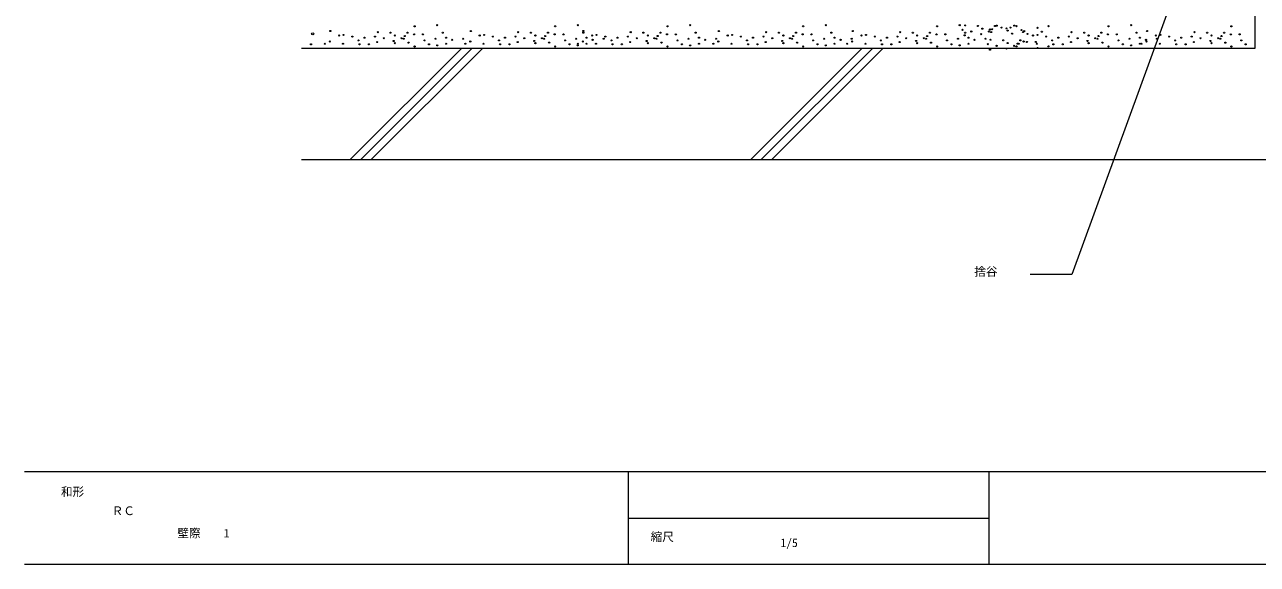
# Model space of a CAD drawing. Units: millimetres, scale not verified. Extents: x -203 to 197, y -138 to 132.
# Drawn here: x -203.2 to 62.8, y -138.4 to -21.9 of the extents above; entities that cross this region are included whole.
import ezdxf
from ezdxf.enums import TextEntityAlignment as Align

# ---------------------------------------------------------------- set-up
doc = ezdxf.new("R2010")
doc.units = ezdxf.units.MM
doc.header["$LTSCALE"] = 0.5
for name, color, linetype, lineweight in [('0-0', 5, 'Continuous', 18), ('1-0', 3, 'Continuous', 18), ('1-1', 7, 'Continuous', 18), ('1-3', 7, 'Continuous', 18), ('1-4', 7, 'Continuous', 18)]:
    doc.layers.add(name, color=color, linetype=linetype, lineweight=lineweight)
doc.styles.add('ＭＳ ゴシック', font='')
doc.styles.get('ＭＳ ゴシック').set_extended_font_data('MS Gothic')

msp = doc.modelspace()

# ---------------------------------------------------------------- linework, layer by layer
at = {"layer": '0-0'}
for p, q in [((196.7568, -118.3649), (-203.2433, -118.3649)), ((-72.973, -118.3649), (-72.973, -138.3649)), ((4.8649, -118.3649), (4.8649, -138.3649)), ((-72.973, -128.3649), (4.8649, -128.3649)), ((196.7568, -138.3649), (-203.2432, -138.3649))]:
    msp.add_line(p, q, dxfattribs=at)
at = {"layer": '1-1'}
msp.add_line((62.2703, 42.9993), (62.2703, -27.0007), dxfattribs=at)
at = {"layer": '1-3'}
for p, q in [((45.0329, -14.7914), (22.8373, -75.7731)), ((22.8373, -75.7731), (13.7838, -75.7731))]:
    msp.add_line(p, q, dxfattribs=at)
at = {"layer": '1-4'}
for p, q in [((-93.3215, -27.0007), (-143.5135, -27.0007)), ((-108.9635, -27.0007), (-132.9635, -51.0007)), ((-106.7008, -27.0007), (-130.7008, -51.0007)), ((-104.4381, -27.0007), (-128.4381, -51.0007)), ((62.2703, -27.0007), (-93.3215, -27.0007)), ((-22.512, -27.0007), (-46.512, -51.0007)), ((-20.2493, -27.0007), (-44.2493, -51.0007)), ((-17.9865, -27.0007), (-41.9865, -51.0007)), ((-143.5135, -51.0007), (85.9459, -51.0007))]:
    msp.add_line(p, q, dxfattribs=at)
for centre, radius in [((-141.0654, -23.859), 0.2379), ((-137.2587, -23.2642), 0.119), ((-127.0281, -23.5021), 0.119), ((-124.292, -23.621), 0.119), ((-120.6042, -23.621), 0.119), ((-119.1767, -23.9779), 0.119), ((-119.0577, -22.2405), 0.119), ((-119.0577, -22.2405), 0.119), ((-117.2733, -23.9779), 0.119), ((-114.1803, -22.0026), 0.119), ((-114.1803, -22.0026), 0.119), ((-112.9907, -23.621), 0.119), ((-106.9237, -23.2642), 0.119), ((-96.6931, -23.5021), 0.119), ((-93.957, -23.621), 0.119), ((-90.2692, -23.621), 0.119), ((-88.8417, -23.9779), 0.119), ((-88.7227, -22.2405), 0.119), ((-88.7227, -22.2405), 0.119), ((-86.9383, -23.9779), 0.119), ((-83.8454, -22.0026), 0.119), ((-83.8454, -22.0026), 0.119), ((-82.6558, -23.2642), 0.119), ((-82.6557, -23.621), 0.119), ((-72.4251, -23.5021), 0.119), ((-69.6891, -23.621), 0.119), ((-66.0013, -23.621), 0.119), ((-64.5737, -23.9779), 0.119), ((-64.4548, -22.2405), 0.119), ((-64.4548, -22.2405), 0.119), ((-62.6704, -23.9779), 0.119), ((-59.5774, -22.0026), 0.119), ((-59.5774, -22.0026), 0.119), ((-58.3878, -23.621), 0.119), ((-53.3914, -23.2642), 0.119), ((-43.1608, -23.5021), 0.119), ((-40.4247, -23.621), 0.119), ((-36.7369, -23.621), 0.119), ((-35.3094, -23.9779), 0.119), ((-35.1904, -22.2405), 0.119), ((-35.1904, -22.2405), 0.119), ((-33.406, -23.9779), 0.119), ((-30.3131, -22.0026), 0.119), ((-30.3131, -22.0026), 0.119), ((-29.1234, -23.621), 0.119), ((-24.484, -23.2642), 0.119), ((-14.2534, -23.5021), 0.119), ((-11.5173, -23.621), 0.119), ((-7.8295, -23.621), 0.119), ((-6.402, -23.9779), 0.119), ((-6.283, -22.2405), 0.119), ((-6.283, -22.2405), 0.119), ((-4.4986, -23.9779), 0.119), ((-1.4056, -22.0026), 0.119), ((-1.4056, -22.0026), 0.119), ((-0.8067, -22.9949), 0.119), ((-0.216, -23.621), 0.119), ((-0.2119, -22.0432), 0.119), ((1.0967, -23.3518), 0.119), ((2.5242, -22.1622), 0.119), ((3.238, -23.9466), 0.119), ((3.4759, -22.757), 0.119), ((4.9034, -23.3518), 0.119), ((5.1399, -22.93), 0.119), ((5.1399, -22.93), 0.119), ((5.3793, -23.4708), 0.119), ((5.6172, -22.876), 0.119), ((6.212, -22.1622), 0.119), ((6.5674, -22.0973), 0.119), ((6.5674, -22.0973), 0.119), ((7.6395, -22.5191), 0.119), ((8.7087, -22.6921), 0.119), ((8.7087, -22.6921), 0.119), ((8.9466, -23.1679), 0.119), ((8.9466, -23.1679), 0.119), ((9.5429, -22.5191), 0.119), ((9.8998, -23.8276), 0.119), ((10.3742, -22.0973), 0.119), ((10.3742, -22.0973), 0.119), ((10.85, -22.2163), 0.119), ((10.85, -22.2163), 0.119), ((11.9207, -23.049), 0.119), ((11.9207, -23.049), 0.119), ((12.279, -23.4708), 0.119), ((12.5128, -23.2642), 0.119), ((13.2292, -23.8817), 0.119), ((13.2292, -23.8817), 0.119), ((15.3705, -22.5731), 0.119), ((15.3705, -22.5731), 0.119), ((16.3222, -23.4059), 0.119), ((16.3222, -23.4059), 0.119), ((17.7497, -22.2163), 0.119), ((17.7497, -22.2163), 0.119), ((22.7434, -23.5021), 0.119), ((25.4795, -23.621), 0.119), ((29.1673, -23.621), 0.119), ((30.5948, -23.9779), 0.119), ((30.7138, -22.2405), 0.119), ((30.7138, -22.2405), 0.119), ((32.4982, -23.9779), 0.119), ((35.5912, -22.0026), 0.119), ((35.5912, -22.0026), 0.119), ((36.7807, -23.621), 0.119), ((39.041, -23.2642), 0.119), ((49.2716, -23.5021), 0.119), ((52.0077, -23.621), 0.119), ((55.6955, -23.621), 0.119), ((57.123, -23.9779), 0.119), ((57.242, -22.2405), 0.119), ((57.242, -22.2405), 0.119), ((59.0264, -23.9779), 0.119), ((-141.4223, -26.1192), 0.119), ((-138.4483, -26.0003), 0.119), ((-137.3776, -25.5244), 0.119), ((-135.3553, -24.2159), 0.119), ((-134.5226, -26.0003), 0.119), ((-134.4036, -24.0969), 0.119), ((-132.5003, -24.4538), 0.119), ((-131.1917, -25.2865), 0.119), ((-130.9538, -26.1192), 0.119), ((-129.8831, -24.6917), 0.119), ((-128.9314, -26.1192), 0.119), ((-127.6229, -24.4538), 0.119), ((-127.147, -25.6434), 0.119), ((-125.7195, -24.8106), 0.119), ((-123.5782, -25.4055), 0.119), ((-123.3403, -24.2159), 0.119), ((-123.3403, -25.8813), 0.119), ((-121.9128, -24.8106), 0.119), ((-121.4369, -24.9296), 0.119), ((-121.199, -24.3348), 0.119), ((-120.3663, -25.7623), 0.119), ((-119.0577, -26.5951), 0.119), ((-116.9164, -25.2865), 0.119), ((-115.9647, -26.1192), 0.119), ((-114.5372, -24.9296), 0.119), ((-114.1803, -26.3571), 0.119), ((-112.2769, -24.6917), 0.119), ((-112.2769, -26.0003), 0.119), ((-110.9684, -25.1675), 0.119), ((-108.5892, -24.9296), 0.119), ((-108.1133, -26.0003), 0.119), ((-107.0427, -25.5244), 0.119), ((-105.0204, -24.2159), 0.119), ((-104.1876, -26.0003), 0.119), ((-104.0687, -24.0969), 0.119), ((-102.1653, -24.4538), 0.119), ((-100.8567, -25.2865), 0.119), ((-100.6188, -26.1192), 0.119), ((-99.5482, -24.6917), 0.119), ((-98.5965, -26.1192), 0.119), ((-97.2879, -24.4538), 0.119), ((-96.8121, -25.6434), 0.119), ((-95.3845, -24.8106), 0.119), ((-93.2432, -25.4055), 0.119), ((-93.0053, -24.2159), 0.119), ((-93.0053, -25.8813), 0.119), ((-91.5778, -24.8106), 0.119), ((-91.1019, -24.9296), 0.119), ((-90.864, -24.3348), 0.119), ((-90.0313, -25.7623), 0.119), ((-88.7227, -26.5951), 0.119), ((-86.5814, -25.2865), 0.119), ((-85.6298, -26.1192), 0.119), ((-84.2022, -24.9296), 0.119), ((-83.8454, -26.0003), 0.119), ((-83.8454, -26.3571), 0.119), ((-82.7747, -25.5244), 0.119), ((-81.942, -24.6917), 0.119), ((-81.942, -26.0003), 0.119), ((-80.7524, -24.2159), 0.119), ((-80.6334, -25.1675), 0.119), ((-79.9196, -26.0003), 0.119), ((-79.8007, -24.0969), 0.119), ((-78.2542, -24.9296), 0.119), ((-77.8973, -24.4538), 0.119), ((-76.5888, -25.2865), 0.119), ((-76.3508, -26.1192), 0.119), ((-75.2802, -24.6917), 0.119), ((-74.3285, -26.1192), 0.119), ((-73.0199, -24.4538), 0.119), ((-72.5441, -25.6434), 0.119), ((-71.1166, -24.8106), 0.119), ((-68.9753, -25.4055), 0.119), ((-68.7373, -24.2159), 0.119), ((-68.7373, -25.8813), 0.119), ((-67.3098, -24.8106), 0.119), ((-66.834, -24.9296), 0.119), ((-66.5961, -24.3348), 0.119), ((-65.7633, -25.7623), 0.119), ((-64.4548, -26.5951), 0.119), ((-62.3135, -25.2865), 0.119), ((-61.3618, -26.1192), 0.119), ((-59.9343, -24.9296), 0.119), ((-59.5774, -26.3571), 0.119), ((-57.674, -24.6917), 0.119), ((-57.674, -26.0003), 0.119), ((-56.3655, -25.1675), 0.119), ((-54.581, -26.0003), 0.119), ((-53.9862, -24.9296), 0.119), ((-53.5104, -25.5244), 0.119), ((-51.4881, -24.2159), 0.119), ((-50.6553, -26.0003), 0.119), ((-50.5364, -24.0969), 0.119), ((-48.633, -24.4538), 0.119), ((-47.3244, -25.2865), 0.119), ((-47.0865, -26.1192), 0.119), ((-46.0159, -24.6917), 0.119), ((-45.0642, -26.1192), 0.119), ((-43.7556, -24.4538), 0.119), ((-43.2798, -25.6434), 0.119), ((-41.8522, -24.8106), 0.119), ((-39.7109, -25.4055), 0.119), ((-39.473, -24.2159), 0.119), ((-39.473, -25.8813), 0.119), ((-38.0455, -24.8106), 0.119), ((-37.5697, -24.9296), 0.119), ((-37.3317, -24.3348), 0.119), ((-36.499, -25.7623), 0.119), ((-35.1904, -26.5951), 0.119), ((-33.0492, -25.2865), 0.119), ((-32.0975, -26.1192), 0.119), ((-30.6699, -24.9296), 0.119), ((-30.3131, -26.3571), 0.119), ((-28.4097, -24.6917), 0.119), ((-28.4097, -26.0003), 0.119), ((-27.1011, -25.1675), 0.119), ((-25.6736, -26.0003), 0.119), ((-24.7219, -24.9296), 0.119), ((-24.6029, -25.5244), 0.119), ((-22.5806, -24.2159), 0.119), ((-21.7479, -26.0003), 0.119), ((-21.6289, -24.0969), 0.119), ((-19.7256, -24.4538), 0.119), ((-18.417, -25.2865), 0.119), ((-18.1791, -26.1192), 0.119), ((-17.1084, -24.6917), 0.119), ((-16.1567, -26.1192), 0.119), ((-14.8482, -24.4538), 0.119), ((-14.3723, -25.6434), 0.119), ((-12.9448, -24.8106), 0.119), ((-10.8035, -25.4055), 0.119), ((-10.5656, -24.2159), 0.119), ((-10.5656, -25.8813), 0.119), ((-9.1381, -24.8106), 0.119), ((-8.6622, -24.9296), 0.119), ((-8.4243, -24.3348), 0.119), ((-7.5916, -25.7623), 0.119), ((-6.283, -26.5951), 0.119), ((-4.1417, -25.2865), 0.119), ((-3.19, -26.1192), 0.119), ((-1.7625, -24.9296), 0.119), ((-1.4056, -26.3571), 0.119), ((-0.3308, -24.1845), 0.119), ((0.4977, -24.6917), 0.119), ((0.4977, -26.0003), 0.119), ((1.8063, -25.1675), 0.119), ((4.1855, -24.9296), 0.119), ((4.664, -26.095), 0.119), ((5.2588, -25.1433), 0.119), ((6.5674, -26.4519), 0.119), ((7.9949, -25.2623), 0.119), ((8.9466, -25.8571), 0.119), ((10.3742, -26.4519), 0.119), ((10.85, -26.5708), 0.119), ((11.0879, -25.976), 0.119), ((11.3232, -26.0003), 0.119), ((11.6827, -25.2623), 0.119), ((12.3938, -25.5244), 0.119), ((13.1103, -25.6191), 0.119), ((14.4161, -24.2159), 0.119), ((15.0136, -25.6191), 0.119), ((15.2489, -26.0003), 0.119), ((15.3678, -24.0969), 0.119), ((17.2712, -24.4538), 0.119), ((17.7497, -26.5708), 0.119), ((18.5798, -25.2865), 0.119), ((18.8177, -26.1192), 0.119), ((19.8883, -24.6917), 0.119), ((20.84, -26.1192), 0.119), ((22.1486, -24.4538), 0.119), ((22.6244, -25.6434), 0.119), ((24.052, -24.8106), 0.119), ((26.1932, -25.4055), 0.119), ((26.4312, -24.2159), 0.119), ((26.4312, -25.8813), 0.119), ((27.8587, -24.8106), 0.119), ((28.3345, -24.9296), 0.119), ((28.5725, -24.3348), 0.119), ((29.4052, -25.7623), 0.119), ((30.7138, -26.5951), 0.119), ((32.8551, -25.2865), 0.119), ((33.8067, -26.1192), 0.119), ((35.2343, -24.9296), 0.119), ((35.5912, -26.3571), 0.119), ((37.4945, -24.6917), 0.119), ((37.4945, -26.0003), 0.119), ((37.8514, -26.0003), 0.119), ((38.8031, -25.1675), 0.119), ((38.922, -25.5244), 0.119), ((40.9444, -24.2159), 0.119), ((41.1823, -24.9296), 0.119), ((41.7771, -26.0003), 0.119), ((41.8961, -24.0969), 0.119), ((43.7994, -24.4538), 0.119), ((45.108, -25.2865), 0.119), ((45.3459, -26.1192), 0.119), ((46.4165, -24.6917), 0.119), ((47.3682, -26.1192), 0.119), ((48.6768, -24.4538), 0.119), ((49.1527, -25.6434), 0.119), ((50.5802, -24.8106), 0.119), ((52.7215, -25.4055), 0.119), ((52.9594, -24.2159), 0.119), ((52.9594, -25.8813), 0.119), ((54.3869, -24.8106), 0.119), ((54.8628, -24.9296), 0.119), ((55.1007, -24.3348), 0.119), ((55.9334, -25.7623), 0.119), ((57.242, -26.5951), 0.119), ((59.3833, -25.2865), 0.119), ((60.335, -26.1192), 0.119), ((5.1399, -27.2846), 0.119), ((8.7087, -27.0467), 0.119), ((15.3705, -26.9277), 0.119)]:
    msp.add_circle(centre, radius, dxfattribs=at)

# ---------------------------------------------------------------- texts
at = {"layer": '0-0', "color": 7, "style": 'ＭＳ ゴシック'}
for s, p in [('和形', (-195.4054, -124.1757)), ('縮尺', (-68.1081, -133.9054))]:
    msp.add_text(s, height=1.833, dxfattribs=at).set_placement(p, align=Align.BOTTOM_LEFT)
at = {"layer": '1-0', "color": 7, "style": 'ＭＳ ゴシック'}
msp.add_text('1/5', height=1.833, dxfattribs=at).set_placement((-40.0932, -135.1819), align=Align.BOTTOM_LEFT)
at = {"layer": '1-3', "style": 'ＭＳ ゴシック'}
for s, p in [('捨谷', (1.7531, -76.6556)), ('壁際\u3000\u30001', (-170.2781, -133.1048))]:
    msp.add_text(s, height=1.833, dxfattribs=at).set_placement(p, align=Align.BOTTOM_LEFT)
at = {"layer": '1-4', "style": 'ＭＳ ゴシック'}
msp.add_text('ＲＣ', height=1.833, dxfattribs=at).set_placement((-184.4438, -128.2884), align=Align.BOTTOM_LEFT)

doc.saveas('drawing.dxf')
